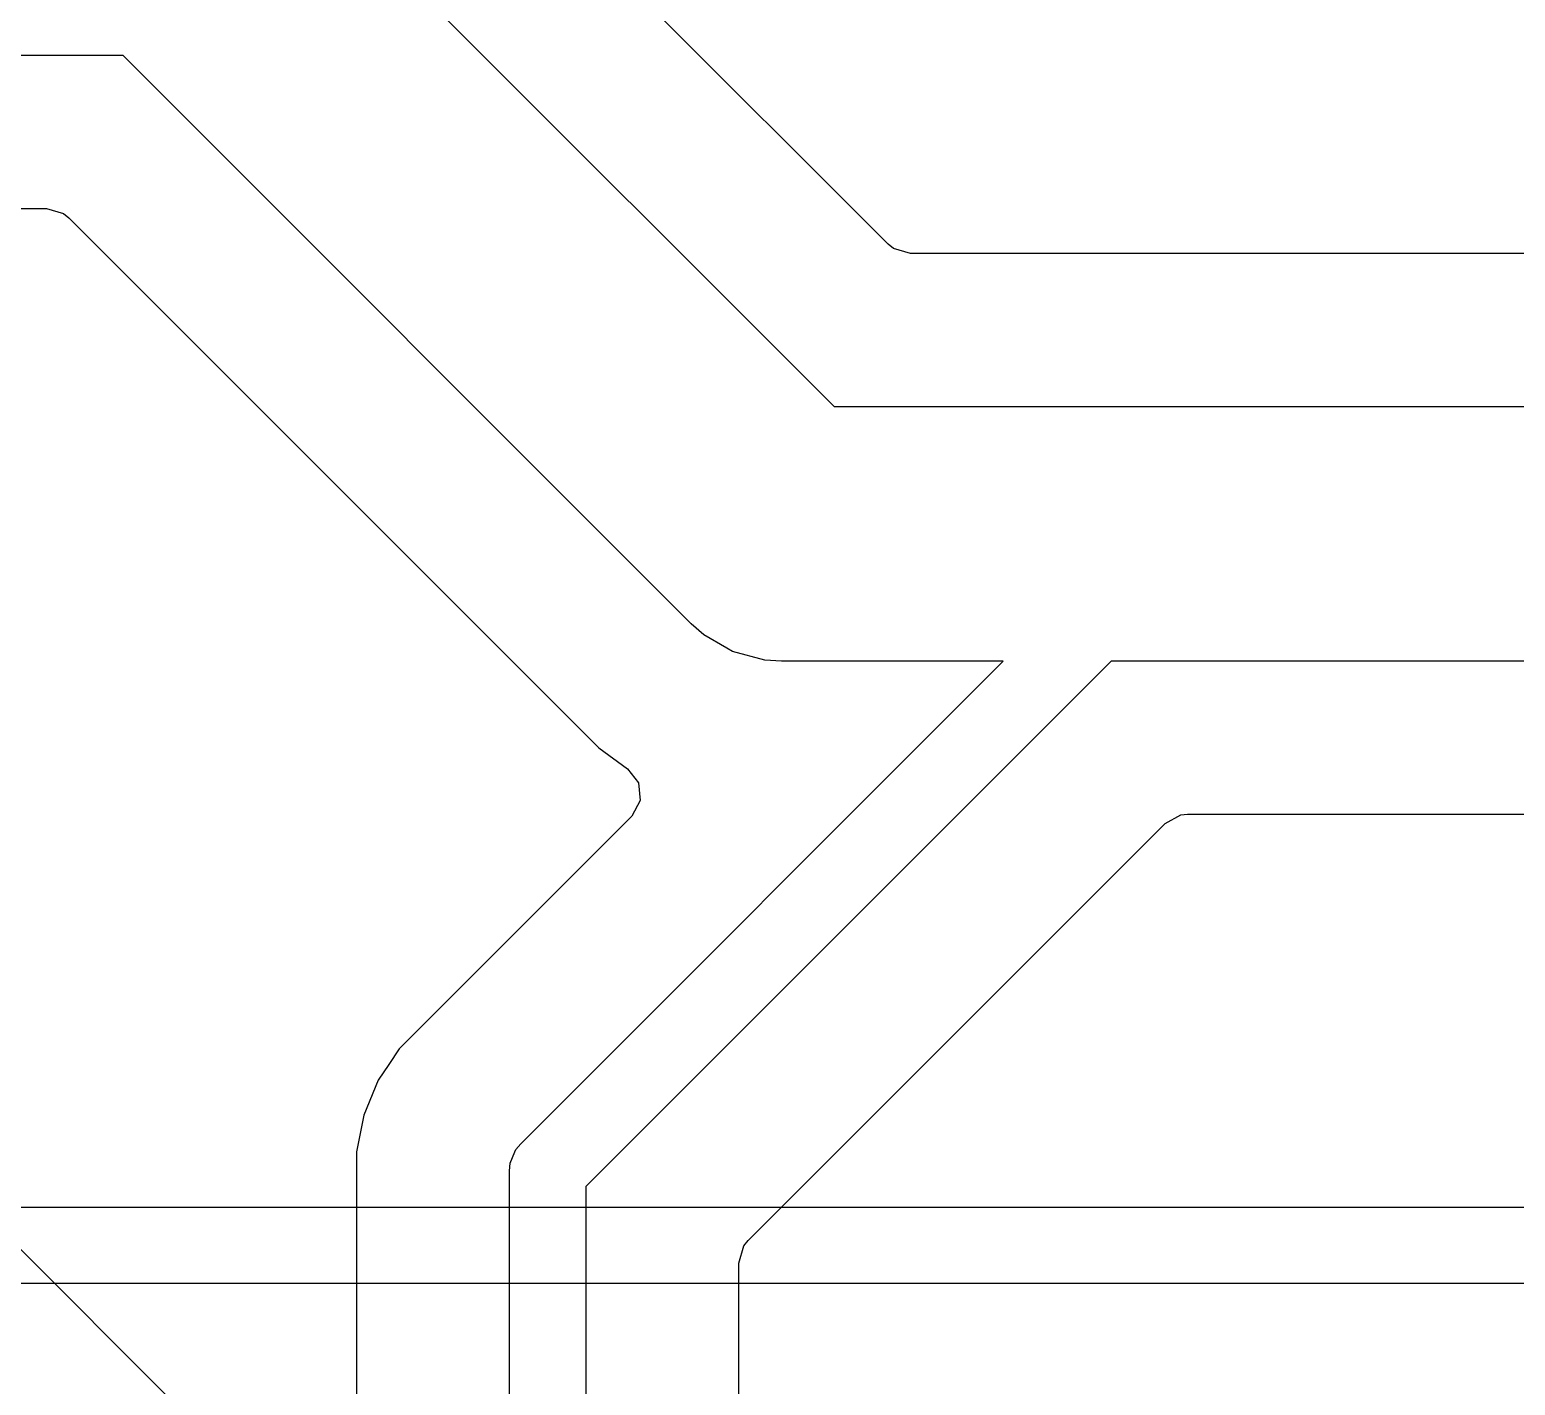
# Model space of a CAD drawing. Header units: inches. Extents: x 1.3 to 5.24, y -7.03 to -1.12.
# Drawn here: x 3.601 to 3.8307, y -2.4823 to -2.2728 of the extents above; entities that cross this region are included whole.
import ezdxf

# ---------------------------------------------------------------- set-up
doc = ezdxf.new("R2010")
doc.units = ezdxf.units.IN
doc.header["$MEASUREMENT"] = 0
for name, color, linetype, true_color in [('F.Cu', 13, 'CONTINUOUS', 0xc83434), ('In1.Cu', 91, 'CONTINUOUS', 0x7fc87f), ('In2.Cu', 33, 'CONTINUOUS', 0xce7d2c)]:
    doc.layers.add(name, color=color, linetype=linetype, true_color=true_color)

msp = doc.modelspace()

# ---------------------------------------------------------------- linework, layer by layer
at = {"layer": 'F.Cu', "linetype": 'CONTINUOUS'}
for p, q in [((3.73374, -2.30593), (3.65185, -2.22404)), ((3.63754, -2.24317), (3.72538, -2.331)), ((3.61547, -2.27677), (3.32677, -2.27677)), ((3.7033, -2.36461), (3.61547, -2.27677)), ((3.32336, -2.30041), (3.60365, -2.30041)), ((3.60365, -2.30041), (3.60629, -2.30119)), ((3.60629, -2.30119), (3.60711, -2.30184)), ((3.60711, -2.30184), (3.689, -2.38374)), ((3.73455, -2.30659), (3.73374, -2.30593)), ((3.73719, -2.30736), (3.73455, -2.30659)), ((3.96142, -2.30736), (3.73719, -2.30736)), ((3.72538, -2.331), (3.77953, -2.331)), ((3.77953, -2.331), (3.97003, -2.331)), ((3.70524, -2.36631), (3.7033, -2.36461)), ((3.70878, -2.36835), (3.70524, -2.36631)), ((3.70524, -2.36631), (3.70524, -2.36631)), ((3.70969, -2.36888), (3.70878, -2.36835)), ((3.71466, -2.37021), (3.70969, -2.36888)), ((3.67693, -2.44494), (3.75149, -2.37037)), ((3.76819, -2.37037), (3.68701, -2.45156)), ((3.71722, -2.37037), (3.71466, -2.37021)), ((3.71466, -2.37021), (3.71466, -2.37021)), ((3.75149, -2.37037), (3.71722, -2.37037)), ((3.77953, -2.37037), (3.76819, -2.37037)), ((3.97003, -2.37037), (3.77953, -2.37037)), ((3.689, -2.38374), (3.69346, -2.38698)), ((3.69346, -2.38698), (3.69514, -2.38916)), ((3.69514, -2.38916), (3.69538, -2.3919)), ((3.69538, -2.3919), (3.6941, -2.39433)), ((3.69405, -2.39438), (3.65815, -2.43028)), ((3.6941, -2.39433), (3.69405, -2.39438)), ((3.77656, -2.39545), (3.77897, -2.39413)), ((3.77897, -2.39413), (3.78001, -2.39402)), ((3.78001, -2.39402), (3.96142, -2.39402)), ((3.71208, -2.45992), (3.77656, -2.39545)), ((3.65815, -2.43028), (3.65653, -2.4327)), ((3.65653, -2.4327), (3.65492, -2.43512)), ((3.65653, -2.4327), (3.65653, -2.4327)), ((3.65492, -2.43512), (3.65269, -2.4405)), ((3.65269, -2.4405), (3.65156, -2.4462)), ((3.65269, -2.4405), (3.65269, -2.4405)), ((3.67619, -2.44583), (3.67693, -2.44494)), ((3.65156, -2.4462), (3.65156, -2.532)), ((3.67531, -2.44796), (3.67604, -2.4462)), ((3.67604, -2.4462), (3.67619, -2.44583)), ((3.6752, -2.44911), (3.67531, -2.44796)), ((3.6752, -2.55512), (3.6752, -2.44911)), ((3.68701, -2.45156), (3.68701, -2.55512)), ((3.71065, -2.46338), (3.71142, -2.46074)), ((3.71142, -2.46074), (3.71208, -2.45992)), ((3.71065, -2.532), (3.71065, -2.46338))]:
    msp.add_line(p, q, dxfattribs=at)
at = {"layer": 'In1.Cu', "linetype": 'CONTINUOUS'}
for p, q in [((3.44488, -2.45472), (4.10406, -2.45472)), ((4.10406, -2.46654), (3.44733, -2.46654))]:
    msp.add_line(p, q, dxfattribs=at)
at = {"layer": 'In2.Cu', "linetype": 'CONTINUOUS'}
msp.add_line((3.46457, -2.32621), (3.79584, -2.65748), dxfattribs=at)

doc.saveas('drawing.dxf')
